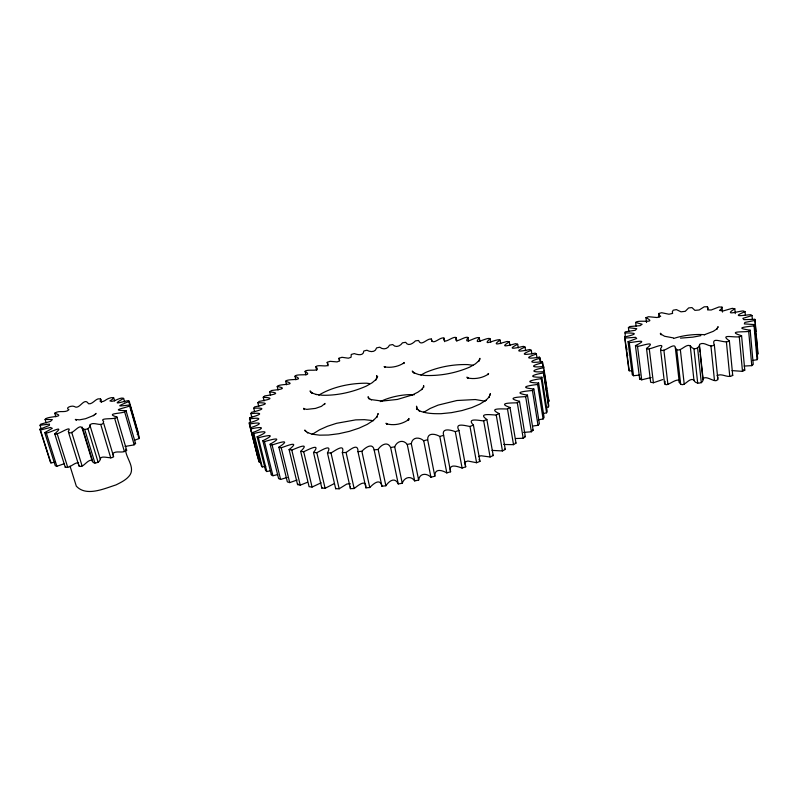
<?xml version="1.0" encoding="UTF-8"?>
<svg xmlns="http://www.w3.org/2000/svg" width="798" height="798" viewBox="0 0 798 798"><rect width="100%" height="100%" fill="white"/><g stroke="black" fill="none" stroke-linecap="round" stroke-linejoin="round"><path stroke-width="1.2" d="M327.978 365.903L327.19 362.342L330.023 361.324L337.055 361.903L339.629 360.915L339.02 358.252L341.963 357.295L348.377 358.192L351.06 357.275L351.26 354.462L354.282 353.594C357.574 354.771 363.579 356.207 363.808 351.01L366.9 350.222C370.352 352.177 375.349 352.546 376.596 347.898L379.728 347.2C383.06 349.953 387.688 349.215 389.524 345.165L392.676 344.556C395.718 348.147 400.217 346.162 402.501 342.821L405.653 342.312C408.137 346.751 412.925 343.489 415.449 340.876L418.581 340.467C421.234 347.2 427.06 337.953 431.369 339.05C432.536 346.322 439.967 336.537 443.937 338.073C443.259 345.743 452.606 335.778 456.177 337.544C453.444 345.424 464.765 335.689 468.007 337.474L468.645 341.095M718.03 327.36L718.06 326.621L716.654 329.135L717.202 328.706L713.282 331.33L704.265 334.791M700.245 354.352L702.858 378.89C704.275 384.097 694.819 384.536 693.821 379.908C688.225 377.065 683.507 389.773 679.258 382.252L675.327 347.709C674.918 340.995 661.323 355.439 660.584 348.646C666.869 340.327 648.076 351.489 646.51 348.457L650.659 382.252L653.402 382.761L662.749 379.569M646.55 322.532L645.961 317.664L648.485 316.716L657.033 317.524L660.724 316.267L659.228 315.3L658.719 313.504L661.672 312.726L668.953 314.232L672.634 313.395L672.305 311.789L673.203 310.193L676.425 309.624L681.013 311.819L685.253 311.33L688.644 307.928L691.966 307.589L694.898 310.362L699.158 309.993L704.205 306.811L707.437 306.741L708.125 308.188L707.527 309.893L711.218 309.993L719.028 306.951L722 307.14L721.183 309.095L719.467 310.402L723.138 310.941L732.275 308.337L734.808 308.796L735.257 313.604M78.683 464.735C81.625 470.96 87.471 458.421 92.159 460.436M423.399 387.23L423.608 385.504L423.648 386.232M95.431 414.491L96.069 413.394L93.376 415.648L93.835 415.389L85.536 418.711L79.521 419.848L75.331 419.439L76.399 420.416M350.342 483.788L346.861 484.007L339.17 488.785L335.669 488.725L335.749 488.117M547.258 407.199L548.515 406.87L548.745 405.474L543.478 371.718C529.323 372.566 532.007 369.933 543.697 367.738L543.578 366.501C531.149 367.818 529.633 365.803 542.66 362.791L542.191 361.644C531.628 363.16 526.211 362.132 540.206 358.222L540.775 361.863M334.322 483.588L325.095 488.286L321.823 488.057L313.514 452.486L316.806 452.656C319.858 451.439 333.285 442.441 327.449 452.915L330.99 452.915C334.103 451.478 345.434 442.451 342.332 452.636L350.422 488.655L354.132 488.526C357.594 486.002 366.332 478.062 365.913 487.837L369.763 487.518C373.264 483.957 380.167 477.613 381.933 486.251L385.883 485.763C389.095 480.925 394.9 476.695 398.252 483.937L402.252 483.269C404.257 477.284 410.86 475.249 414.661 480.915L418.641 480.077C419.549 473.094 426.631 472.905 430.93 477.224L434.83 476.226C434.521 468.007 442.002 470.142 446.81 472.915L450.591 471.788C448.127 463.04 457.603 466.471 462.102 468.057L465.703 466.8L464.935 463.528M250.333 422.511L249.654 417.643C258.891 415.399 265.973 412.167 250.901 413.623L251.799 417.174M548.515 406.87L543.478 371.718M92.468 460.576C92.299 464.915 100.129 462.85 100.279 459.149L89.865 425.085C93.157 420.596 103.062 428.317 103.65 421.404C98.184 417.204 116.328 420.077 116.917 416.995L126.673 450.252C122.852 453.783 117.376 450.431 113.406 453.025M450.591 471.788L443.628 435.339C441.264 427.429 451.209 430.042 455.299 431.668L458.95 430.441C454.042 421.962 466.251 426.052 469.982 426.451L473.414 425.125C465.763 417.194 480.346 420.845 483.688 420.875L486.85 419.469C476.675 412.426 492.905 415.11 496.236 415.02L499.089 413.564L505.264 449.434L502.451 450.94L491.997 450.391M702.858 378.89C706.689 374.013 717.771 386.292 717.861 377.324M377.135 377.654L377.614 376.357L375.539 380.217L376.317 379.17L372.217 382.711L366.442 386.042C352.337 392.297 336.836 395.668 322.183 395.239L315.978 394.392M377.963 414.272L378.132 413.534L376.686 417.314L377.035 416.676L373.045 420.755L373.504 420.317L367.12 424.436L359.12 428.117L349.305 431.359L338.861 433.713L328.567 435.02L319.679 435.159L312.058 434.192L312.656 434.391L307.21 432.426L307.789 432.855L304.776 430.062L305.524 431.379M78.593 462.69C73.715 462.591 70.463 468.286 65.276 467.309L54.733 433.853C56.628 436.197 73.386 423.578 68.249 431.558C71.441 437.204 79.271 422.661 82.114 428.067L92.349 461.553M134.323 440.296L139.042 438.601L139.361 437.513L129.974 404.935C116.209 406.501 116.727 406.8 129.216 401.314L138.523 433.603L137.196 434.331M468.007 337.474C462.371 346.252 476.865 335.579 479.329 337.873L479.967 341.524M717.891 379.718L714.36 345.085C710.42 334.98 725.083 344.796 729.372 340.836C717.492 332.547 739.048 339.409 741.581 335.749L744.783 370.172L742.499 371.349L732.035 370.611M100.279 459.149C100.887 453.553 115.73 462.002 113.097 454.321M139.042 438.601L129.625 405.953L129.974 404.935M321.823 488.057L322.073 487.428M55.84 416.775L54.733 413.234C58.952 409.823 65.147 413.424 68.947 409.743C64.359 407.858 72.039 405.105 74.394 406.521C79.66 410.312 84.069 396.416 88.518 403.748C93.216 404.756 96.957 396.007 100.957 399.668C97.715 403.289 104.189 401.633 105.994 399.858C110.323 396.895 117.685 396.506 109.895 400.925C113.316 402.621 117.924 398.252 121.994 398.052L123.63 398.401L124.658 401.953M625.203 336.566L625.203 331.848L635.338 330.252L636.754 328.686L628.405 327.669L628.874 331.37M543.039 413.564L546.58 412.815L547.199 411.349L541.852 377.235C526.351 377.394 533.044 374.591 543.229 373.035M313.514 452.486C321.853 442.052 307.011 450.431 303.689 451.698L300.676 451.369L309.075 486.67L312.068 487.069L321.155 482.79M250.901 413.623L251.47 412.317C259.19 410.631 269.225 407.449 253.744 408.217L254.622 411.738M65.276 467.309L65.645 466.581M546.58 412.815L541.214 378.621L541.852 377.235M434.83 476.226L427.668 439.738C427.309 432.237 435.439 433.803 439.798 436.456L443.628 435.339M753.142 360.367L757.063 359.708L757.641 358.462L754.639 324.596L744.315 323.898L744.873 322.432L755.127 320.387L754.818 319.31L743.826 319.669L742.878 318.362L752.015 315.589L752.344 319.28M54.733 433.853C66.025 423.798 50.563 432.686 46.324 433.015L44.748 432.586L55.301 465.783L56.877 466.261L64.339 463.688M757.063 359.708L754.05 325.774L754.639 324.596M41.167 428.765L40.05 425.284L40.628 424.207L50.513 421.394L52.369 419.588L45.087 419.449L46.174 422.9M479.329 337.873C471.568 346.751 487.638 336.527 490.062 338.751L490.69 342.432M423.459 387.389L423.808 386.771L421.544 389.663L422.012 389.225L417.833 392.227L412.067 395.07M646.51 348.457C657.702 339.798 641.572 346.182 637.512 346.322L635.447 345.614L639.667 379.04L641.722 379.818L651.168 377.504M665.163 381.364C663.338 390.571 675.577 377.464 679.407 380.576M679.627 380.826L679.258 382.252M538.301 419.798L543.089 418.99L544.086 417.464L538.64 383.02C521.762 382.292 532.715 379.868 541.214 378.621M253.744 408.217L254.632 406.89C261.026 405.603 273.295 402.731 257.874 402.751L258.771 406.372M300.676 451.369C311.18 441.204 295.669 448.636 291.789 450.082L289.095 449.583L297.544 484.595L300.228 485.164L307.39 482.311M464.346 462.421L467.788 461.005L476.596 462.72L479.967 461.364L473.414 425.125M342.332 452.636L346.073 452.456C349.444 450.391 358.372 442.172 357.973 451.638L361.863 451.289C364.975 447.887 372.646 442.042 374.152 449.922L378.142 449.404C381.005 444.895 387.648 440.865 390.651 447.518L394.691 446.83C396.915 441.164 403.329 439.149 407.249 444.436L411.279 443.588C412.446 436.885 419.369 436.805 423.708 440.735L427.668 439.738M533.154 425.972L538.022 425.334L539.398 423.778L533.832 389.005C516.755 387.319 530.48 385.324 537.623 384.456L538.64 383.02M490.062 338.751C480.286 347.709 497.563 337.903 500.087 340.108L500.685 343.669M734.808 308.796C722.489 316.457 739.297 310.941 743.128 310.951L745.053 311.659L745.382 315.3M297.544 484.595L298.073 483.957M257.874 402.751L259.071 401.414C264.328 400.436 278.173 398.032 263.22 397.274L264.108 400.865M289.095 449.583C301.355 439.888 285.893 446.152 281.225 447.828L278.871 447.189L287.35 481.882L289.704 482.6L297.115 480.017M523.558 432.406L531.378 431.778L533.134 430.202L527.438 395.12C510.71 392.387 526.481 391.09 532.426 390.481L533.832 389.005M500.087 340.108C489.443 347.389 503.977 342.182 507.159 341.454L509.324 341.943L509.922 345.544M125.047 446.441L133.735 444.965L135.56 443.558L126.014 410.621C109.386 410.451 124.279 408.307 129.625 405.953M675.327 347.709C679.347 355.669 687.228 339.739 691.886 347.689C695.437 350.701 699.666 347 699.836 344.167C704.953 341.335 709.103 348.177 714.36 345.085M424.247 411.868L423.808 412.277L430.132 408.476L438.092 405.125L456.875 400.516L475.319 399.529L485.024 401.204M263.22 397.274L264.697 395.948C268.986 395.2 283.849 393.384 269.704 391.848L270.572 395.409M628.405 327.669L629.662 326.552L640.056 325.674L642.131 324.247L635.647 322.472L636.106 326.143M278.871 447.189C292.946 437.863 277.495 443.299 272.098 444.995L270.093 444.217C285.066 435.698 271.001 439.698 264.457 441.623L262.841 440.735C278.173 433.124 266.253 435.658 258.372 437.793L257.126 436.785C271.699 430.491 263.37 431.01 253.834 433.533L252.966 432.446C266.751 427.319 262.003 426.351 250.851 428.935L250.353 427.768C262.841 423.778 262.173 421.613 249.395 424.037L249.265 422.81C260.158 419.808 263.569 416.875 249.435 418.91M116.917 416.995C104.329 413.284 121.276 413.703 124.618 411.838L126.014 410.621M744.105 366.053L751.786 365.644L753.252 364.387L750.17 330.202C732.893 327.689 746.549 326.971 754.05 325.774M82.114 428.067C84.149 431.11 90.733 428.526 89.865 425.085M123.63 398.401C109.386 406.521 122.453 401.404 128.518 400.596L129.216 401.314M515.458 438.541L523.189 438.252L525.313 436.676L519.478 401.304C504.117 397.524 520.426 396.945 525.653 396.616L527.438 395.12M639.667 379.04L640.764 378.192M741.581 335.749C726.02 330.871 743.836 332.257 748.684 331.399L750.17 330.202M44.748 432.586L52.309 428.327L50.444 427.469L40.409 430.012L39.9 429.214L49.396 425.384L49.476 424.107L40.05 425.284M509.324 341.943C497.324 348.965 511.777 344.576 515.727 343.659L517.673 344.267L518.261 347.898M45.087 419.449C46.733 415.858 67.311 417.434 54.733 413.234M635.447 345.614C650.25 338.442 635.098 342.202 629.283 342.611L628.036 341.704L636.684 338.472L635.597 337.325L624.984 338.053L624.595 337.005C636.415 334.262 638.48 332.846 624.744 332.966M269.704 391.848L271.44 390.541C274.891 389.933 290.292 388.816 277.215 386.501L278.063 390.032M503.757 444.466L513.523 444.666L516.007 443.119L510.002 407.479C495.937 402.581 512.954 403.02 517.313 402.81L519.478 401.304M262.841 440.735L271.31 474.76L272.188 474.172M517.673 344.267C504.565 350.911 518.451 347.439 523.338 346.342L525.034 347.07L525.623 350.731M277.215 386.501C278.741 383.459 298.781 385.494 285.684 381.274C287.071 378.282 306.242 381.145 295.001 376.217C296.357 373.175 314.362 377.015 305.085 371.359C307.32 368.486 322.053 372.686 315.848 366.721C318.332 363.708 331.409 368.985 327.19 362.342M745.053 311.659C729.442 318.053 744.993 314.891 750.838 314.681L752.015 315.589M313.145 433.783L319.579 429.793L327.33 426.312L336.566 423.299L355.679 419.878L364.437 419.668L371.958 420.506M499.089 413.564C486.76 407.569 503.777 409.115 507.478 408.965L510.002 407.479M257.126 436.785L265.564 470.461L266.532 469.902M525.034 347.07C511.089 353.225 523.897 350.771 529.882 349.504L531.298 350.332L531.867 353.903M318.761 395.17C332.138 387.03 349.893 383.13 366.571 383.21L369.464 383.579M54.942 462.192L50.922 462.94L50.763 461.862M635.647 322.472C637.632 319.31 658.23 323.988 645.961 317.664M420.855 375.1L425.494 372.546C438.79 366.881 453.324 364.167 467.778 364.596L473.084 365.284M531.298 350.332C516.885 355.878 527.977 354.531 535.268 353.115L536.386 354.063L536.954 357.664M478.571 456.606L480.975 455.758L490.092 456.985L493.214 455.548L486.85 419.469M536.386 354.063C521.932 358.851 530.58 358.691 539.398 357.165L540.206 358.222M412.426 394.93L397.434 399.419L381.893 401.105M631.358 370.811L629.213 370.791L629.243 369.514M717.003 375.688C722.13 372.726 727.547 378.681 732.724 375.419L729.372 340.836M287.21 477.453L280.587 479.438L278.592 478.591L270.093 444.217M547.727 401.594L548.904 401.224L548.785 399.908M757.641 354.103L755.127 320.387M277.694 474.551L272.946 475.738L271.31 474.76M270.402 470.8L266.821 471.548L265.564 470.461M700.883 335.649L692.864 337.145L680.524 338.133M265.744 466.351L262.233 466.94L261.345 465.773L252.966 432.446M639.886 375.03L633.522 375.728L632.275 374.741L628.036 341.704M250.353 427.768L258.672 460.735L259.18 461.992L260.427 461.833M382.282 401.095L370.9 399.569L371.509 399.788L368.337 397.993L369.324 399.01L368.068 396.736L368.327 397.424M673.382 337.903L664.574 336.267L660.275 333.704L661.183 334.811L660.584 333.225M134.503 443.319L135.56 443.558M532.256 429.903L533.134 430.202M311.26 392.676L316.537 394.601M524.545 436.316L525.313 436.676M743.726 369.494L744.783 370.172M515.358 442.7L516.007 443.119M125.785 449.483L126.673 450.252M311.898 392.905L312.447 393.314L310.053 390.93L310.731 392.147M504.755 448.965L505.264 449.434M137.805 432.815L138.523 433.603M492.845 455.03L493.214 455.548M732.275 374.611L732.724 375.419M479.069 459.429L479.967 461.364M304.417 409.574L303.709 408.307L304.387 409.105L303.819 408.686L306.791 409.384L315.489 408.406L321.454 406.332L325.015 403.429L324.587 404.566M386.9 424.077L385.993 423.259L387.22 424.107L386.561 423.868C394.611 425.823 402.172 424.017 408.416 419.798L407.928 420.247L408.955 418.461L408.825 419.997M384.826 367.419L384.127 366.521L385.304 367.11L384.736 366.881C390.97 368.068 398.431 366.561 403.738 363.06L403.309 363.489L404.167 362.491L403.898 363.579M417.164 409.583L416.496 406.172L417.174 409.544L416.476 408.207L419.678 411.04L418.451 410.342C425.354 413.753 434.481 413.773 441.035 413.693L451.439 412.656L461.962 410.571L471.808 407.598L479.768 404.147L486.072 400.207L485.593 400.636L489.453 396.666L489.074 397.294L490.361 393.574L490.191 395.08M412.905 372.307L412.267 371.06L414.9 373.454L413.763 372.786L418.711 374.551L425.154 375.479C440.376 376.008 455.718 373.135 469.713 367.11L475.329 363.908L479.249 360.477L478.411 361.514L479.927 358.332L479.778 359.728M467.618 378.432L466.97 377.125L468.346 378.212L467.758 377.973C474.491 379.459 482.64 378.072 488.206 374.152L487.718 374.591L488.576 373.494L488.137 374.591M40.409 430.012L50.922 462.94M39.9 429.214L50.384 462.072M46.324 433.015L56.877 466.261M70.034 466.122L76.309 486.142C86.254 497.014 104.378 488.536 115.919 484.945C121.116 482.331 126.952 479.628 130.224 474.591C134.862 466.481 125.545 457.483 125.525 449.214M57.197 433.823L67.72 467.329M68.658 432.775L79.092 466.391M71.69 432.307L82.094 465.932M84.708 429.484L94.962 463.129M82.264 427.149L92.119 459.429M87.9 428.616L98.124 462.251M100.728 424.416L110.762 457.952M100.478 398.631L101.526 402.142M103.67 423.269L113.665 456.775M114.613 418.252L124.418 451.568M113.655 397.484L114.683 401.005M699.447 344.955L703.158 379.649M124.618 411.838L134.204 444.835M128.857 401.793L129.894 405.374M130.583 407.758L134.712 422.072M135.401 424.466L137.465 431.628M758.1 353.973L756.135 334.202M249.395 424.037L257.644 456.745L257.495 455.429M258.372 437.793L266.821 471.548M253.834 433.533L262.233 466.94M249.654 417.643L250.263 420.027M249.265 422.81L259.18 461.992M264.457 441.623L272.946 475.738M272.098 444.995L280.587 479.438M281.225 447.828L289.704 482.6M291.789 450.082L300.228 485.164M303.689 451.698L312.068 487.069M285.684 381.274L286.512 384.786M316.806 452.656L325.095 488.286M295.001 376.217L295.849 379.838M327.449 452.915L335.669 488.725M305.085 371.359L305.923 374.95M330.99 452.915L339.17 488.785M315.848 366.721L316.656 370.302M346.073 452.456L354.132 488.526M339.02 358.252L339.539 360.616M357.973 451.638L365.913 487.837M361.863 451.289L369.763 487.518M374.152 449.922L381.933 486.251M378.142 449.404L385.883 485.763M377.095 377.883L376.606 375.559L376.985 377.424M390.651 447.518L398.252 483.937M394.691 446.83L402.252 483.269M407.249 444.436L414.661 480.915M411.279 443.588L418.641 480.077M423.708 440.735L430.93 477.224M439.798 436.456L446.81 472.915M431.369 339.05L431.828 341.434M458.95 430.441L465.703 466.8M455.299 431.668L462.102 468.057M443.937 338.073L444.596 341.654M456.177 337.544L456.825 341.145M469.982 426.451L476.596 462.72M483.688 420.875L490.092 456.985M496.236 415.02L502.451 450.94M507.478 408.965L513.523 444.666M517.313 402.81L523.189 438.252M525.653 396.616L531.378 431.778M532.426 390.481L538.022 425.334M537.623 384.456L543.089 418.99M539.398 357.165L539.967 360.806M543.578 366.501L548.904 401.224M542.66 362.791L543.428 367.698M543.817 370.152L545.912 383.648M546.301 386.102L546.68 388.556M547.059 391.01L547.448 393.474M542.191 361.644L543.149 367.758M629.283 342.611L633.522 375.728M626.6 347.359L626.909 349.753M627.368 353.354L627.677 355.748M624.984 338.053L629.213 370.791M624.595 337.005L628.814 369.664M637.512 346.322L641.722 379.818M649.273 348.896L653.402 382.761M663.876 350.132L667.896 384.317M658.719 313.504L659.148 317.145M660.584 349.993L664.634 384.107M350.422 488.655L350.322 486.551M680.375 349.903L684.245 384.327M676.774 350.073L680.674 384.456M690.2 345.734L693.981 380.506M693.961 348.666L697.701 383.22M699.457 346.99L699.986 351.898M697.622 348.177L701.322 382.761M707.437 306.741L707.686 309.185M710.918 345.843L714.479 380.476M726.389 341.823L729.781 376.417M722 307.14L722.489 312.078M739.277 336.886L742.499 371.349M748.684 331.399L751.786 365.644M754.818 319.31L755.915 331.719M673.602 338.512A28.778 9.347 -6.3 0 1 704.744 334.721M380.317 401.603A28.11 9.776 -11.5 0 1 414.371 394.721"/></g></svg>
